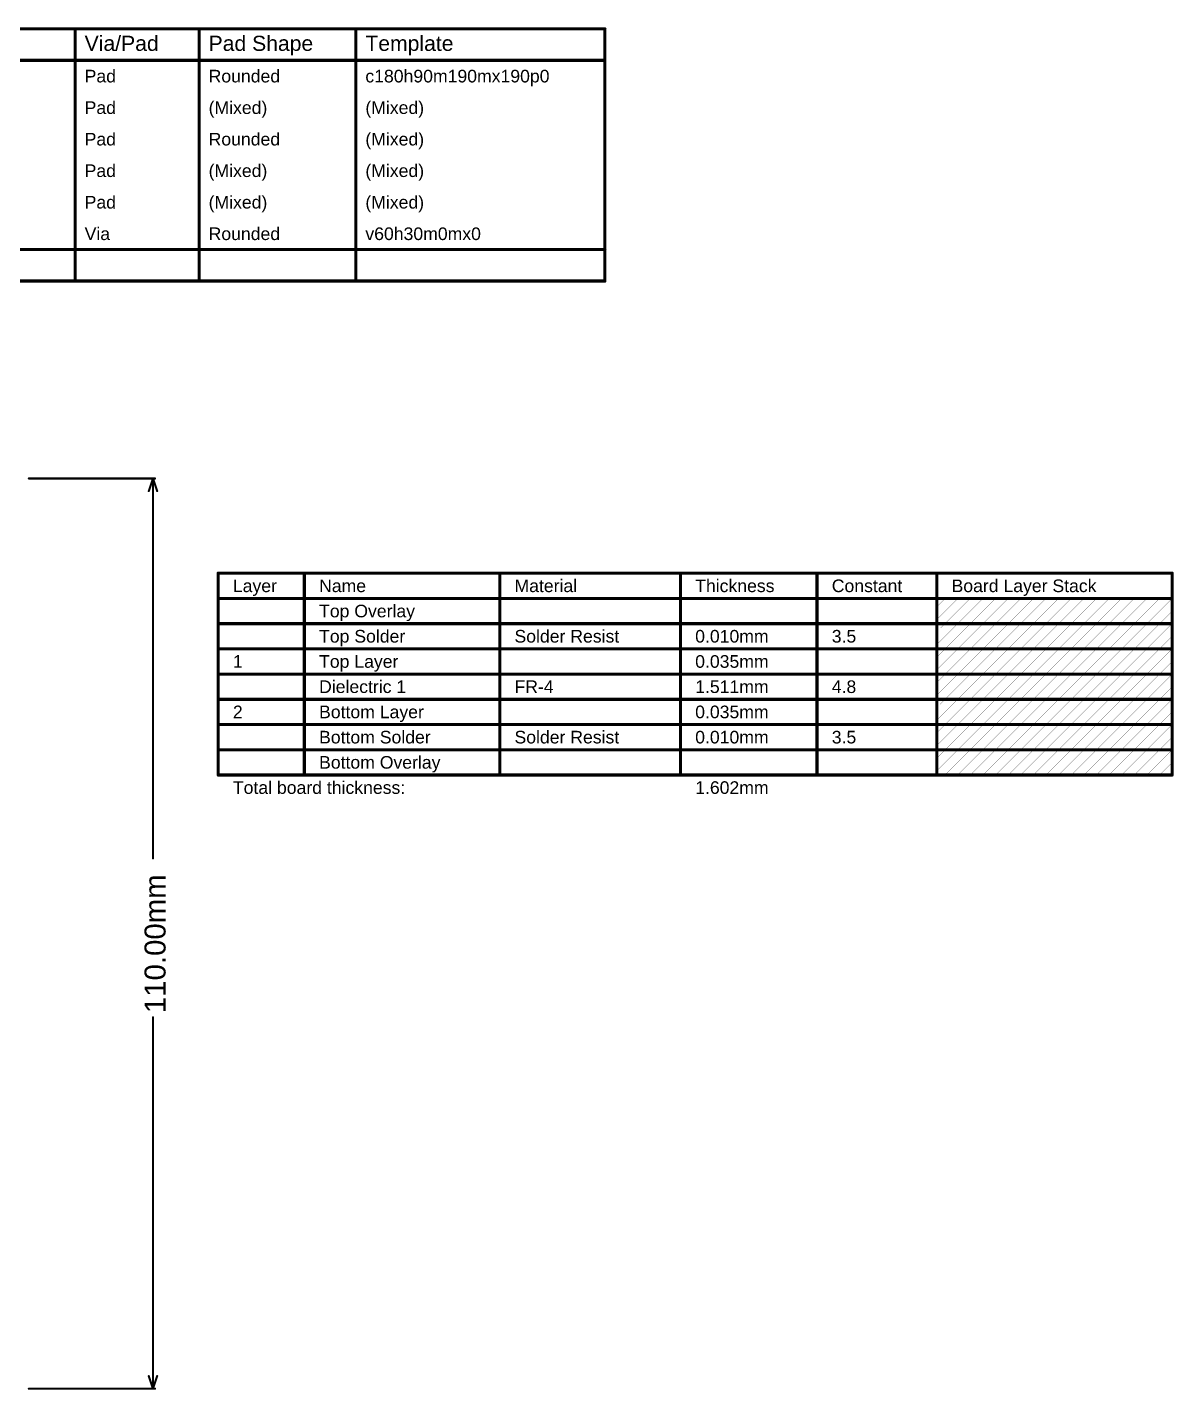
# Model space of a CAD drawing. Header units: inches. Extents: x -0.1 to 10.2, y 0 to 6.5.
# Drawn here: x 4.73 to 10.19, y 0 to 6.48 of the extents above; entities that cross this region are included whole.
import ezdxf

# ---------------------------------------------------------------- set-up
doc = ezdxf.new("R2010")
doc.units = ezdxf.units.IN
doc.header["$MEASUREMENT"] = 0
for name, color, linetype in [('Dimension', 6, 'Continuous'), ('Drill Drawing', 1, 'Continuous'), ('Fabrication', 76, 'Continuous')]:
    doc.layers.add(name, color=color, linetype=linetype)
doc.styles.add('Arial', font='', dxfattribs={"height": 0.2})
doc.styles.get('Arial').set_extended_font_data('Arial')

msp = doc.modelspace()

# ---------------------------------------------------------------- linework, layer by layer
at = {"layer": 'Dimension', "const_width": 0.01}
for points in [[(4.7394, 4.3307), (5.34, 4.3307)], [(5.31, 4.2707), (5.33, 4.3307)], [(5.33, 4.3307), (5.35, 4.2707)], [(5.33, 2.5236), (5.33, 4.3307)], [(5.33, 0), (5.33, 1.7671)], [(5.31, 0.06), (5.33, 0)], [(5.33, 0), (5.35, 0.06)], [(4.7394, 0), (5.34, 0)]]:
    msp.add_lwpolyline(points, dxfattribs=at)
at = {"layer": 'Dimension', "const_width": 0.005}
for points in [[(4.7369, 4.3307, 1), (4.7419, 4.3307, 1)], [(5.3275, 4.3307, 1), (5.3325, 4.3307, 1)], [(5.3275, 4.3307, 1), (5.3325, 4.3307, 1)], [(5.3275, 4.3307, 1), (5.3325, 4.3307, 1)], [(5.3375, 4.3307, 1), (5.3425, 4.3307, 1)], [(5.3075, 4.2707, 1), (5.3125, 4.2707, 1)], [(5.3475, 4.2707, 1), (5.3525, 4.2707, 1)], [(5.3275, 2.5236, 1), (5.3325, 2.5236, 1)], [(5.3275, 1.7671, 1), (5.3325, 1.7671, 1)], [(5.3075, 0.06, 1), (5.3125, 0.06, 1)], [(5.3475, 0.06, 1), (5.3525, 0.06, 1)], [(4.7369, 0, 1), (4.7419, 0, 1)], [(5.3275, 0, 1), (5.3325, 0, 1)], [(5.3275, 0, 1), (5.3325, 0, 1)], [(5.3275, 0, 1), (5.3325, 0, 1)], [(5.3375, 0, 1), (5.3425, 0, 1)]]:
    msp.add_lwpolyline(points, format="xyb", close=True, dxfattribs=at)
at = {"layer": 'Drill Drawing', "const_width": 0.015}
for points in [[(-0.0496, 6.47), (7.4803, 6.47)], [(4.96, 5.27), (4.96, 6.47)], [(5.5498, 5.27), (5.5498, 6.47)], [(6.2956, 5.27), (6.2956, 6.47)], [(7.4803, 5.27), (7.4803, 6.47)], [(-0.0496, 6.32), (7.4803, 6.32)], [(-0.0496, 5.42), (7.4803, 5.42)], [(-0.0496, 5.27), (7.4803, 5.27)]]:
    msp.add_lwpolyline(points, dxfattribs=at)
at = {"layer": 'Drill Drawing', "const_width": 0.0075}
for points in [[(4.9562, 6.47, 1), (4.9637, 6.47, 1)], [(5.5461, 6.47, 1), (5.5536, 6.47, 1)], [(6.2919, 6.47, 1), (6.2994, 6.47, 1)], [(7.4766, 6.47, 1), (7.4841, 6.47, 1)], [(7.4766, 6.47, 1), (7.4841, 6.47, 1)], [(7.4766, 6.32, 1), (7.4841, 6.32, 1)], [(7.4766, 5.42, 1), (7.4841, 5.42, 1)], [(4.9562, 5.27, 1), (4.9637, 5.27, 1)], [(5.5461, 5.27, 1), (5.5536, 5.27, 1)], [(6.2919, 5.27, 1), (6.2994, 5.27, 1)], [(7.4766, 5.27, 1), (7.4841, 5.27, 1)], [(7.4766, 5.27, 1), (7.4841, 5.27, 1)]]:
    msp.add_lwpolyline(points, format="xyb", close=True, dxfattribs=at)
at = {"layer": 'Fabrication'}
for points, const_width in [([(5.6403, 3.88), (10.1791, 3.88)], 0.015), ([(5.6403, 2.92), (5.6403, 3.88)], 0.015), ([(6.0503, 2.92), (6.0503, 3.88)], 0.015), ([(6.98, 2.92), (6.98, 3.88)], 0.015), ([(7.8398, 2.92), (7.8398, 3.88)], 0.015), ([(8.4896, 2.92), (8.4896, 3.88)], 0.015), ([(9.0595, 2.92), (9.0595, 3.88)], 0.015), ([(10.1791, 2.92), (10.1791, 3.88)], 0.015), ([(5.6403, 3.76), (10.1791, 3.76)], 0.015), ([(9.0595, 3.6603), (9.1591, 3.76)], 0.001), ([(9.0595, 3.7203), (9.0991, 3.76)], 0.001), ([(9.0991, 3.64), (9.2191, 3.76)], 0.001), ([(9.1591, 3.64), (9.2791, 3.76)], 0.001), ([(9.2191, 3.64), (9.3391, 3.76)], 0.001), ([(9.2791, 3.64), (9.3991, 3.76)], 0.001), ([(9.3391, 3.64), (9.4591, 3.76)], 0.001), ([(9.3991, 3.64), (9.5191, 3.76)], 0.001), ([(9.4591, 3.64), (9.5791, 3.76)], 0.001), ([(9.5191, 3.64), (9.6391, 3.76)], 0.001), ([(9.5791, 3.64), (9.6991, 3.76)], 0.001), ([(9.6391, 3.64), (9.7591, 3.76)], 0.001), ([(9.6991, 3.64), (9.8191, 3.76)], 0.001), ([(9.7591, 3.64), (9.8791, 3.76)], 0.001), ([(9.8191, 3.64), (9.9391, 3.76)], 0.001), ([(9.8791, 3.64), (9.9991, 3.76)], 0.001), ([(9.9391, 3.64), (10.0591, 3.76)], 0.001), ([(9.9991, 3.64), (10.1191, 3.76)], 0.001), ([(10.0591, 3.64), (10.1791, 3.76)], 0.001), ([(10.1191, 3.64), (10.1791, 3.7)], 0.001), ([(5.6403, 3.64), (6.0503, 3.64)], 0.015), ([(6.0503, 3.64), (6.98, 3.64)], 0.015), ([(6.98, 3.64), (7.8398, 3.64)], 0.015), ([(7.8398, 3.64), (8.4896, 3.64)], 0.015), ([(8.4896, 3.64), (9.0595, 3.64)], 0.015), ([(9.0595, 3.64), (10.1791, 3.64)], 0.015), ([(9.0595, 3.5403), (9.1591, 3.64)], 0.001), ([(9.0595, 3.6003), (9.0991, 3.64)], 0.001), ([(9.0991, 3.52), (9.2191, 3.64)], 0.001), ([(9.1591, 3.52), (9.2791, 3.64)], 0.001), ([(9.2191, 3.52), (9.3391, 3.64)], 0.001), ([(9.2791, 3.52), (9.3991, 3.64)], 0.001), ([(9.3391, 3.52), (9.4591, 3.64)], 0.001), ([(9.3991, 3.52), (9.5191, 3.64)], 0.001), ([(9.4591, 3.52), (9.5791, 3.64)], 0.001), ([(9.5191, 3.52), (9.6391, 3.64)], 0.001), ([(9.5791, 3.52), (9.6991, 3.64)], 0.001), ([(9.6391, 3.52), (9.7591, 3.64)], 0.001), ([(9.6991, 3.52), (9.8191, 3.64)], 0.001), ([(9.7591, 3.52), (9.8791, 3.64)], 0.001), ([(9.8191, 3.52), (9.9391, 3.64)], 0.001), ([(9.8791, 3.52), (9.9991, 3.64)], 0.001), ([(9.9391, 3.52), (10.0591, 3.64)], 0.001), ([(9.9991, 3.52), (10.1191, 3.64)], 0.001), ([(10.0591, 3.52), (10.1791, 3.64)], 0.001), ([(10.1191, 3.52), (10.1791, 3.58)], 0.001), ([(5.6403, 3.52), (6.0503, 3.52)], 0.015), ([(6.0503, 3.52), (6.98, 3.52)], 0.015), ([(6.98, 3.52), (7.8398, 3.52)], 0.015), ([(7.8398, 3.52), (8.4896, 3.52)], 0.015), ([(8.4896, 3.52), (9.0595, 3.52)], 0.015), ([(9.0595, 3.52), (10.1791, 3.52)], 0.015), ([(9.0595, 3.4203), (9.1591, 3.52)], 0.001), ([(9.0595, 3.4803), (9.0991, 3.52)], 0.001), ([(9.0991, 3.4), (9.2191, 3.52)], 0.001), ([(9.1591, 3.4), (9.2791, 3.52)], 0.001), ([(9.2191, 3.4), (9.3391, 3.52)], 0.001), ([(9.2791, 3.4), (9.3991, 3.52)], 0.001), ([(9.3391, 3.4), (9.4591, 3.52)], 0.001), ([(9.3991, 3.4), (9.5191, 3.52)], 0.001), ([(9.4591, 3.4), (9.5791, 3.52)], 0.001), ([(9.5191, 3.4), (9.6391, 3.52)], 0.001), ([(9.5791, 3.4), (9.6991, 3.52)], 0.001), ([(9.6391, 3.4), (9.7591, 3.52)], 0.001), ([(9.6991, 3.4), (9.8191, 3.52)], 0.001), ([(9.7591, 3.4), (9.8791, 3.52)], 0.001), ([(9.8191, 3.4), (9.9391, 3.52)], 0.001), ([(9.8791, 3.4), (9.9991, 3.52)], 0.001), ([(9.9391, 3.4), (10.0591, 3.52)], 0.001), ([(9.9991, 3.4), (10.1191, 3.52)], 0.001), ([(10.0591, 3.4), (10.1791, 3.52)], 0.001), ([(10.1191, 3.4), (10.1791, 3.46)], 0.001), ([(5.6403, 3.4), (6.0503, 3.4)], 0.015), ([(6.0503, 3.4), (6.98, 3.4)], 0.015), ([(6.98, 3.4), (7.8398, 3.4)], 0.015), ([(7.8398, 3.4), (8.4896, 3.4)], 0.015), ([(8.4896, 3.4), (9.0595, 3.4)], 0.015), ([(9.0595, 3.4), (10.1791, 3.4)], 0.015), ([(9.0595, 3.3003), (9.1591, 3.4)], 0.001), ([(9.0595, 3.3603), (9.0991, 3.4)], 0.001), ([(9.0991, 3.28), (9.2191, 3.4)], 0.001), ([(9.1591, 3.28), (9.2791, 3.4)], 0.001), ([(9.2191, 3.28), (9.3391, 3.4)], 0.001), ([(9.2791, 3.28), (9.3991, 3.4)], 0.001), ([(9.3391, 3.28), (9.4591, 3.4)], 0.001), ([(9.3991, 3.28), (9.5191, 3.4)], 0.001), ([(9.4591, 3.28), (9.5791, 3.4)], 0.001), ([(9.5191, 3.28), (9.6391, 3.4)], 0.001), ([(9.5791, 3.28), (9.6991, 3.4)], 0.001), ([(9.6391, 3.28), (9.7591, 3.4)], 0.001), ([(9.6991, 3.28), (9.8191, 3.4)], 0.001), ([(9.7591, 3.28), (9.8791, 3.4)], 0.001), ([(9.8191, 3.28), (9.9391, 3.4)], 0.001), ([(9.8791, 3.28), (9.9991, 3.4)], 0.001), ([(9.9391, 3.28), (10.0591, 3.4)], 0.001), ([(9.9991, 3.28), (10.1191, 3.4)], 0.001), ([(10.0591, 3.28), (10.1791, 3.4)], 0.001), ([(10.1191, 3.28), (10.1791, 3.34)], 0.001), ([(5.6403, 3.28), (6.0503, 3.28)], 0.015), ([(6.0503, 3.28), (6.98, 3.28)], 0.015), ([(6.98, 3.28), (7.8398, 3.28)], 0.015), ([(7.8398, 3.28), (8.4896, 3.28)], 0.015), ([(8.4896, 3.28), (9.0595, 3.28)], 0.015), ([(9.0595, 3.28), (10.1791, 3.28)], 0.015), ([(9.0595, 3.1803), (9.1591, 3.28)], 0.001), ([(9.0595, 3.2403), (9.0991, 3.28)], 0.001), ([(9.0991, 3.16), (9.2191, 3.28)], 0.001), ([(9.1591, 3.16), (9.2791, 3.28)], 0.001), ([(9.2191, 3.16), (9.3391, 3.28)], 0.001), ([(9.2791, 3.16), (9.3991, 3.28)], 0.001), ([(9.3391, 3.16), (9.4591, 3.28)], 0.001), ([(9.3991, 3.16), (9.5191, 3.28)], 0.001), ([(9.4591, 3.16), (9.5791, 3.28)], 0.001), ([(9.5191, 3.16), (9.6391, 3.28)], 0.001), ([(9.5791, 3.16), (9.6991, 3.28)], 0.001), ([(9.6391, 3.16), (9.7591, 3.28)], 0.001), ([(9.6991, 3.16), (9.8191, 3.28)], 0.001), ([(9.7591, 3.16), (9.8791, 3.28)], 0.001), ([(9.8191, 3.16), (9.9391, 3.28)], 0.001), ([(9.8791, 3.16), (9.9991, 3.28)], 0.001), ([(9.9391, 3.16), (10.0591, 3.28)], 0.001), ([(9.9991, 3.16), (10.1191, 3.28)], 0.001), ([(10.0591, 3.16), (10.1791, 3.28)], 0.001), ([(10.1191, 3.16), (10.1791, 3.22)], 0.001), ([(5.6403, 3.16), (6.0503, 3.16)], 0.015), ([(6.0503, 3.16), (6.98, 3.16)], 0.015), ([(6.98, 3.16), (7.8398, 3.16)], 0.015), ([(7.8398, 3.16), (8.4896, 3.16)], 0.015), ([(8.4896, 3.16), (9.0595, 3.16)], 0.015), ([(9.0595, 3.16), (10.1791, 3.16)], 0.015), ([(9.0595, 3.0603), (9.1591, 3.16)], 0.001), ([(9.0595, 3.1203), (9.0991, 3.16)], 0.001), ([(9.0991, 3.04), (9.2191, 3.16)], 0.001), ([(9.1591, 3.04), (9.2791, 3.16)], 0.001), ([(9.2191, 3.04), (9.3391, 3.16)], 0.001), ([(9.2791, 3.04), (9.3991, 3.16)], 0.001), ([(9.3391, 3.04), (9.4591, 3.16)], 0.001), ([(9.3991, 3.04), (9.5191, 3.16)], 0.001), ([(9.4591, 3.04), (9.5791, 3.16)], 0.001), ([(9.5191, 3.04), (9.6391, 3.16)], 0.001), ([(9.5791, 3.04), (9.6991, 3.16)], 0.001), ([(9.6391, 3.04), (9.7591, 3.16)], 0.001), ([(9.6991, 3.04), (9.8191, 3.16)], 0.001), ([(9.7591, 3.04), (9.8791, 3.16)], 0.001), ([(9.8191, 3.04), (9.9391, 3.16)], 0.001), ([(9.8791, 3.04), (9.9991, 3.16)], 0.001), ([(9.9391, 3.04), (10.0591, 3.16)], 0.001), ([(9.9991, 3.04), (10.1191, 3.16)], 0.001), ([(10.0591, 3.04), (10.1791, 3.16)], 0.001), ([(5.6403, 3.04), (6.0503, 3.04)], 0.015), ([(6.0503, 3.04), (6.98, 3.04)], 0.015), ([(6.98, 3.04), (7.8398, 3.04)], 0.015), ([(7.8398, 3.04), (8.4896, 3.04)], 0.015), ([(8.4896, 3.04), (9.0595, 3.04)], 0.015), ([(9.0595, 3.04), (10.1791, 3.04)], 0.015), ([(10.1191, 3.04), (10.1791, 3.1)], 0.001), ([(9.0595, 2.9403), (9.1591, 3.04)], 0.001), ([(9.0595, 3.0003), (9.0991, 3.04)], 0.001), ([(9.0991, 2.92), (9.2191, 3.04)], 0.001), ([(9.1591, 2.92), (9.2791, 3.04)], 0.001), ([(9.2191, 2.92), (9.3391, 3.04)], 0.001), ([(9.2791, 2.92), (9.3991, 3.04)], 0.001), ([(9.3391, 2.92), (9.4591, 3.04)], 0.001), ([(9.3991, 2.92), (9.5191, 3.04)], 0.001), ([(9.4591, 2.92), (9.5791, 3.04)], 0.001), ([(9.5191, 2.92), (9.6391, 3.04)], 0.001), ([(9.5791, 2.92), (9.6991, 3.04)], 0.001), ([(9.6391, 2.92), (9.7591, 3.04)], 0.001), ([(9.6991, 2.92), (9.8191, 3.04)], 0.001), ([(9.7591, 2.92), (9.8791, 3.04)], 0.001), ([(9.8191, 2.92), (9.9391, 3.04)], 0.001), ([(9.8791, 2.92), (9.9991, 3.04)], 0.001), ([(9.9391, 2.92), (10.0591, 3.04)], 0.001), ([(9.9991, 2.92), (10.1191, 3.04)], 0.001), ([(10.0591, 2.92), (10.1791, 3.04)], 0.001), ([(5.6403, 2.92), (6.0503, 2.92)], 0.015), ([(6.0503, 2.92), (6.98, 2.92)], 0.015), ([(6.98, 2.92), (7.8398, 2.92)], 0.015), ([(7.8398, 2.92), (8.4896, 2.92)], 0.015), ([(8.4896, 2.92), (9.0595, 2.92)], 0.015), ([(9.0595, 2.92), (10.1791, 2.92)], 0.015), ([(10.1191, 2.92), (10.1791, 2.98)], 0.001)]:
    msp.add_lwpolyline(points, dxfattribs=dict(at, const_width=const_width))
for points, const_width in [([(5.6366, 3.88, 1), (5.6441, 3.88, 1)], 0.0075), ([(5.6366, 3.88, 1), (5.6441, 3.88, 1)], 0.0075), ([(6.0465, 3.88, 1), (6.054, 3.88, 1)], 0.0075), ([(6.9763, 3.88, 1), (6.9837, 3.88, 1)], 0.0075), ([(7.836, 3.88, 1), (7.8435, 3.88, 1)], 0.0075), ([(8.4859, 3.88, 1), (8.4934, 3.88, 1)], 0.0075), ([(9.0557, 3.88, 1), (9.0632, 3.88, 1)], 0.0075), ([(10.1754, 3.88, 1), (10.1829, 3.88, 1)], 0.0075), ([(10.1754, 3.88, 1), (10.1829, 3.88, 1)], 0.0075), ([(5.6366, 3.76, 1), (5.6441, 3.76, 1)], 0.0075), ([(9.0989, 3.76, 1), (9.0994, 3.76, 1)], 0.0005), ([(9.1589, 3.76, 1), (9.1594, 3.76, 1)], 0.0005), ([(9.2189, 3.76, 1), (9.2194, 3.76, 1)], 0.0005), ([(9.2789, 3.76, 1), (9.2794, 3.76, 1)], 0.0005), ([(9.3389, 3.76, 1), (9.3394, 3.76, 1)], 0.0005), ([(9.3989, 3.76, 1), (9.3994, 3.76, 1)], 0.0005), ([(9.4589, 3.76, 1), (9.4594, 3.76, 1)], 0.0005), ([(9.5189, 3.76, 1), (9.5194, 3.76, 1)], 0.0005), ([(9.5789, 3.76, 1), (9.5794, 3.76, 1)], 0.0005), ([(9.6389, 3.76, 1), (9.6394, 3.76, 1)], 0.0005), ([(9.6989, 3.76, 1), (9.6994, 3.76, 1)], 0.0005), ([(9.7589, 3.76, 1), (9.7594, 3.76, 1)], 0.0005), ([(9.8189, 3.76, 1), (9.8194, 3.76, 1)], 0.0005), ([(9.8789, 3.76, 1), (9.8794, 3.76, 1)], 0.0005), ([(9.9389, 3.76, 1), (9.9394, 3.76, 1)], 0.0005), ([(9.9989, 3.76, 1), (9.9994, 3.76, 1)], 0.0005), ([(10.0589, 3.76, 1), (10.0594, 3.76, 1)], 0.0005), ([(10.1189, 3.76, 1), (10.1194, 3.76, 1)], 0.0005), ([(10.1754, 3.76, 1), (10.1829, 3.76, 1)], 0.0075), ([(10.1789, 3.76, 1), (10.1794, 3.76, 1)], 0.0005), ([(9.0592, 3.7203, 1), (9.0597, 3.7203, 1)], 0.0005), ([(10.1789, 3.7, 1), (10.1794, 3.7, 1)], 0.0005), ([(5.6366, 3.64, 1), (5.6441, 3.64, 1)], 0.0075), ([(6.0465, 3.64, 1), (6.054, 3.64, 1)], 0.0075), ([(6.0465, 3.64, 1), (6.054, 3.64, 1)], 0.0075), ([(6.9763, 3.64, 1), (6.9837, 3.64, 1)], 0.0075), ([(6.9763, 3.64, 1), (6.9837, 3.64, 1)], 0.0075), ([(7.836, 3.64, 1), (7.8435, 3.64, 1)], 0.0075), ([(7.836, 3.64, 1), (7.8435, 3.64, 1)], 0.0075), ([(8.4859, 3.64, 1), (8.4934, 3.64, 1)], 0.0075), ([(8.4859, 3.64, 1), (8.4934, 3.64, 1)], 0.0075), ([(9.0557, 3.64, 1), (9.0632, 3.64, 1)], 0.0075), ([(9.0557, 3.64, 1), (9.0632, 3.64, 1)], 0.0075), ([(9.0592, 3.6603, 1), (9.0597, 3.6603, 1)], 0.0005), ([(9.0989, 3.64, 1), (9.0994, 3.64, 1)], 0.0005), ([(9.0989, 3.64, 1), (9.0994, 3.64, 1)], 0.0005), ([(9.1589, 3.64, 1), (9.1594, 3.64, 1)], 0.0005), ([(9.1589, 3.64, 1), (9.1594, 3.64, 1)], 0.0005), ([(9.2189, 3.64, 1), (9.2194, 3.64, 1)], 0.0005), ([(9.2189, 3.64, 1), (9.2194, 3.64, 1)], 0.0005), ([(9.2789, 3.64, 1), (9.2794, 3.64, 1)], 0.0005), ([(9.2789, 3.64, 1), (9.2794, 3.64, 1)], 0.0005), ([(9.3389, 3.64, 1), (9.3394, 3.64, 1)], 0.0005), ([(9.3389, 3.64, 1), (9.3394, 3.64, 1)], 0.0005), ([(9.3989, 3.64, 1), (9.3994, 3.64, 1)], 0.0005), ([(9.3989, 3.64, 1), (9.3994, 3.64, 1)], 0.0005), ([(9.4589, 3.64, 1), (9.4594, 3.64, 1)], 0.0005), ([(9.4589, 3.64, 1), (9.4594, 3.64, 1)], 0.0005), ([(9.5189, 3.64, 1), (9.5194, 3.64, 1)], 0.0005), ([(9.5189, 3.64, 1), (9.5194, 3.64, 1)], 0.0005), ([(9.5789, 3.64, 1), (9.5794, 3.64, 1)], 0.0005), ([(9.5789, 3.64, 1), (9.5794, 3.64, 1)], 0.0005), ([(9.6389, 3.64, 1), (9.6394, 3.64, 1)], 0.0005), ([(9.6389, 3.64, 1), (9.6394, 3.64, 1)], 0.0005), ([(9.6989, 3.64, 1), (9.6994, 3.64, 1)], 0.0005), ([(9.6989, 3.64, 1), (9.6994, 3.64, 1)], 0.0005), ([(9.7589, 3.64, 1), (9.7594, 3.64, 1)], 0.0005), ([(9.7589, 3.64, 1), (9.7594, 3.64, 1)], 0.0005), ([(9.8189, 3.64, 1), (9.8194, 3.64, 1)], 0.0005), ([(9.8189, 3.64, 1), (9.8194, 3.64, 1)], 0.0005), ([(9.8789, 3.64, 1), (9.8794, 3.64, 1)], 0.0005), ([(9.8789, 3.64, 1), (9.8794, 3.64, 1)], 0.0005), ([(9.9389, 3.64, 1), (9.9394, 3.64, 1)], 0.0005), ([(9.9389, 3.64, 1), (9.9394, 3.64, 1)], 0.0005), ([(9.9989, 3.64, 1), (9.9994, 3.64, 1)], 0.0005), ([(9.9989, 3.64, 1), (9.9994, 3.64, 1)], 0.0005), ([(10.0589, 3.64, 1), (10.0594, 3.64, 1)], 0.0005), ([(10.0589, 3.64, 1), (10.0594, 3.64, 1)], 0.0005), ([(10.1189, 3.64, 1), (10.1194, 3.64, 1)], 0.0005), ([(10.1189, 3.64, 1), (10.1194, 3.64, 1)], 0.0005), ([(10.1754, 3.64, 1), (10.1829, 3.64, 1)], 0.0075), ([(10.1789, 3.64, 1), (10.1794, 3.64, 1)], 0.0005), ([(9.0592, 3.6003, 1), (9.0597, 3.6003, 1)], 0.0005), ([(10.1789, 3.58, 1), (10.1794, 3.58, 1)], 0.0005), ([(5.6366, 3.52, 1), (5.6441, 3.52, 1)], 0.0075), ([(6.0465, 3.52, 1), (6.054, 3.52, 1)], 0.0075), ([(6.0465, 3.52, 1), (6.054, 3.52, 1)], 0.0075), ([(6.9763, 3.52, 1), (6.9837, 3.52, 1)], 0.0075), ([(6.9763, 3.52, 1), (6.9837, 3.52, 1)], 0.0075), ([(7.836, 3.52, 1), (7.8435, 3.52, 1)], 0.0075), ([(7.836, 3.52, 1), (7.8435, 3.52, 1)], 0.0075), ([(8.4859, 3.52, 1), (8.4934, 3.52, 1)], 0.0075), ([(8.4859, 3.52, 1), (8.4934, 3.52, 1)], 0.0075), ([(9.0557, 3.52, 1), (9.0632, 3.52, 1)], 0.0075), ([(9.0557, 3.52, 1), (9.0632, 3.52, 1)], 0.0075), ([(9.0592, 3.5403, 1), (9.0597, 3.5403, 1)], 0.0005), ([(9.0989, 3.52, 1), (9.0994, 3.52, 1)], 0.0005), ([(9.0989, 3.52, 1), (9.0994, 3.52, 1)], 0.0005), ([(9.1589, 3.52, 1), (9.1594, 3.52, 1)], 0.0005), ([(9.1589, 3.52, 1), (9.1594, 3.52, 1)], 0.0005), ([(9.2189, 3.52, 1), (9.2194, 3.52, 1)], 0.0005), ([(9.2189, 3.52, 1), (9.2194, 3.52, 1)], 0.0005), ([(9.2789, 3.52, 1), (9.2794, 3.52, 1)], 0.0005), ([(9.2789, 3.52, 1), (9.2794, 3.52, 1)], 0.0005), ([(9.3389, 3.52, 1), (9.3394, 3.52, 1)], 0.0005), ([(9.3389, 3.52, 1), (9.3394, 3.52, 1)], 0.0005), ([(9.3989, 3.52, 1), (9.3994, 3.52, 1)], 0.0005), ([(9.3989, 3.52, 1), (9.3994, 3.52, 1)], 0.0005), ([(9.4589, 3.52, 1), (9.4594, 3.52, 1)], 0.0005), ([(9.4589, 3.52, 1), (9.4594, 3.52, 1)], 0.0005), ([(9.5189, 3.52, 1), (9.5194, 3.52, 1)], 0.0005), ([(9.5189, 3.52, 1), (9.5194, 3.52, 1)], 0.0005), ([(9.5789, 3.52, 1), (9.5794, 3.52, 1)], 0.0005), ([(9.5789, 3.52, 1), (9.5794, 3.52, 1)], 0.0005), ([(9.6389, 3.52, 1), (9.6394, 3.52, 1)], 0.0005), ([(9.6389, 3.52, 1), (9.6394, 3.52, 1)], 0.0005), ([(9.6989, 3.52, 1), (9.6994, 3.52, 1)], 0.0005), ([(9.6989, 3.52, 1), (9.6994, 3.52, 1)], 0.0005), ([(9.7589, 3.52, 1), (9.7594, 3.52, 1)], 0.0005), ([(9.7589, 3.52, 1), (9.7594, 3.52, 1)], 0.0005), ([(9.8189, 3.52, 1), (9.8194, 3.52, 1)], 0.0005), ([(9.8189, 3.52, 1), (9.8194, 3.52, 1)], 0.0005), ([(9.8789, 3.52, 1), (9.8794, 3.52, 1)], 0.0005), ([(9.8789, 3.52, 1), (9.8794, 3.52, 1)], 0.0005), ([(9.9389, 3.52, 1), (9.9394, 3.52, 1)], 0.0005), ([(9.9389, 3.52, 1), (9.9394, 3.52, 1)], 0.0005), ([(9.9989, 3.52, 1), (9.9994, 3.52, 1)], 0.0005), ([(9.9989, 3.52, 1), (9.9994, 3.52, 1)], 0.0005), ([(10.0589, 3.52, 1), (10.0594, 3.52, 1)], 0.0005), ([(10.0589, 3.52, 1), (10.0594, 3.52, 1)], 0.0005), ([(10.1189, 3.52, 1), (10.1194, 3.52, 1)], 0.0005), ([(10.1189, 3.52, 1), (10.1194, 3.52, 1)], 0.0005), ([(10.1754, 3.52, 1), (10.1829, 3.52, 1)], 0.0075), ([(10.1789, 3.52, 1), (10.1794, 3.52, 1)], 0.0005), ([(9.0592, 3.4803, 1), (9.0597, 3.4803, 1)], 0.0005), ([(10.1789, 3.46, 1), (10.1794, 3.46, 1)], 0.0005), ([(5.6366, 3.4, 1), (5.6441, 3.4, 1)], 0.0075), ([(6.0465, 3.4, 1), (6.054, 3.4, 1)], 0.0075), ([(6.0465, 3.4, 1), (6.054, 3.4, 1)], 0.0075), ([(6.9763, 3.4, 1), (6.9837, 3.4, 1)], 0.0075), ([(6.9763, 3.4, 1), (6.9837, 3.4, 1)], 0.0075), ([(7.836, 3.4, 1), (7.8435, 3.4, 1)], 0.0075), ([(7.836, 3.4, 1), (7.8435, 3.4, 1)], 0.0075), ([(8.4859, 3.4, 1), (8.4934, 3.4, 1)], 0.0075), ([(8.4859, 3.4, 1), (8.4934, 3.4, 1)], 0.0075), ([(9.0557, 3.4, 1), (9.0632, 3.4, 1)], 0.0075), ([(9.0557, 3.4, 1), (9.0632, 3.4, 1)], 0.0075), ([(9.0592, 3.4203, 1), (9.0597, 3.4203, 1)], 0.0005), ([(9.0989, 3.4, 1), (9.0994, 3.4, 1)], 0.0005), ([(9.0989, 3.4, 1), (9.0994, 3.4, 1)], 0.0005), ([(9.1589, 3.4, 1), (9.1594, 3.4, 1)], 0.0005), ([(9.1589, 3.4, 1), (9.1594, 3.4, 1)], 0.0005), ([(9.2189, 3.4, 1), (9.2194, 3.4, 1)], 0.0005), ([(9.2189, 3.4, 1), (9.2194, 3.4, 1)], 0.0005), ([(9.2789, 3.4, 1), (9.2794, 3.4, 1)], 0.0005), ([(9.2789, 3.4, 1), (9.2794, 3.4, 1)], 0.0005), ([(9.3389, 3.4, 1), (9.3394, 3.4, 1)], 0.0005), ([(9.3389, 3.4, 1), (9.3394, 3.4, 1)], 0.0005), ([(9.3989, 3.4, 1), (9.3994, 3.4, 1)], 0.0005), ([(9.3989, 3.4, 1), (9.3994, 3.4, 1)], 0.0005), ([(9.4589, 3.4, 1), (9.4594, 3.4, 1)], 0.0005), ([(9.4589, 3.4, 1), (9.4594, 3.4, 1)], 0.0005), ([(9.5189, 3.4, 1), (9.5194, 3.4, 1)], 0.0005), ([(9.5189, 3.4, 1), (9.5194, 3.4, 1)], 0.0005), ([(9.5789, 3.4, 1), (9.5794, 3.4, 1)], 0.0005), ([(9.5789, 3.4, 1), (9.5794, 3.4, 1)], 0.0005), ([(9.6389, 3.4, 1), (9.6394, 3.4, 1)], 0.0005), ([(9.6389, 3.4, 1), (9.6394, 3.4, 1)], 0.0005), ([(9.6989, 3.4, 1), (9.6994, 3.4, 1)], 0.0005), ([(9.6989, 3.4, 1), (9.6994, 3.4, 1)], 0.0005), ([(9.7589, 3.4, 1), (9.7594, 3.4, 1)], 0.0005), ([(9.7589, 3.4, 1), (9.7594, 3.4, 1)], 0.0005), ([(9.8189, 3.4, 1), (9.8194, 3.4, 1)], 0.0005), ([(9.8189, 3.4, 1), (9.8194, 3.4, 1)], 0.0005), ([(9.8789, 3.4, 1), (9.8794, 3.4, 1)], 0.0005), ([(9.8789, 3.4, 1), (9.8794, 3.4, 1)], 0.0005), ([(9.9389, 3.4, 1), (9.9394, 3.4, 1)], 0.0005), ([(9.9389, 3.4, 1), (9.9394, 3.4, 1)], 0.0005), ([(9.9989, 3.4, 1), (9.9994, 3.4, 1)], 0.0005), ([(9.9989, 3.4, 1), (9.9994, 3.4, 1)], 0.0005), ([(10.0589, 3.4, 1), (10.0594, 3.4, 1)], 0.0005), ([(10.0589, 3.4, 1), (10.0594, 3.4, 1)], 0.0005), ([(10.1189, 3.4, 1), (10.1194, 3.4, 1)], 0.0005), ([(10.1189, 3.4, 1), (10.1194, 3.4, 1)], 0.0005), ([(10.1754, 3.4, 1), (10.1829, 3.4, 1)], 0.0075), ([(10.1789, 3.4, 1), (10.1794, 3.4, 1)], 0.0005), ([(9.0592, 3.3603, 1), (9.0597, 3.3603, 1)], 0.0005), ([(10.1789, 3.34, 1), (10.1794, 3.34, 1)], 0.0005), ([(5.6366, 3.28, 1), (5.6441, 3.28, 1)], 0.0075), ([(6.0465, 3.28, 1), (6.054, 3.28, 1)], 0.0075), ([(6.0465, 3.28, 1), (6.054, 3.28, 1)], 0.0075), ([(6.9763, 3.28, 1), (6.9837, 3.28, 1)], 0.0075), ([(6.9763, 3.28, 1), (6.9837, 3.28, 1)], 0.0075), ([(7.836, 3.28, 1), (7.8435, 3.28, 1)], 0.0075), ([(7.836, 3.28, 1), (7.8435, 3.28, 1)], 0.0075), ([(8.4859, 3.28, 1), (8.4934, 3.28, 1)], 0.0075), ([(8.4859, 3.28, 1), (8.4934, 3.28, 1)], 0.0075), ([(9.0557, 3.28, 1), (9.0632, 3.28, 1)], 0.0075), ([(9.0557, 3.28, 1), (9.0632, 3.28, 1)], 0.0075), ([(9.0592, 3.3003, 1), (9.0597, 3.3003, 1)], 0.0005), ([(9.0989, 3.28, 1), (9.0994, 3.28, 1)], 0.0005), ([(9.0989, 3.28, 1), (9.0994, 3.28, 1)], 0.0005), ([(9.1589, 3.28, 1), (9.1594, 3.28, 1)], 0.0005), ([(9.1589, 3.28, 1), (9.1594, 3.28, 1)], 0.0005), ([(9.2189, 3.28, 1), (9.2194, 3.28, 1)], 0.0005), ([(9.2189, 3.28, 1), (9.2194, 3.28, 1)], 0.0005), ([(9.2789, 3.28, 1), (9.2794, 3.28, 1)], 0.0005), ([(9.2789, 3.28, 1), (9.2794, 3.28, 1)], 0.0005), ([(9.3389, 3.28, 1), (9.3394, 3.28, 1)], 0.0005), ([(9.3389, 3.28, 1), (9.3394, 3.28, 1)], 0.0005), ([(9.3989, 3.28, 1), (9.3994, 3.28, 1)], 0.0005), ([(9.3989, 3.28, 1), (9.3994, 3.28, 1)], 0.0005), ([(9.4589, 3.28, 1), (9.4594, 3.28, 1)], 0.0005), ([(9.4589, 3.28, 1), (9.4594, 3.28, 1)], 0.0005), ([(9.5189, 3.28, 1), (9.5194, 3.28, 1)], 0.0005), ([(9.5189, 3.28, 1), (9.5194, 3.28, 1)], 0.0005), ([(9.5789, 3.28, 1), (9.5794, 3.28, 1)], 0.0005), ([(9.5789, 3.28, 1), (9.5794, 3.28, 1)], 0.0005), ([(9.6389, 3.28, 1), (9.6394, 3.28, 1)], 0.0005), ([(9.6389, 3.28, 1), (9.6394, 3.28, 1)], 0.0005), ([(9.6989, 3.28, 1), (9.6994, 3.28, 1)], 0.0005), ([(9.6989, 3.28, 1), (9.6994, 3.28, 1)], 0.0005), ([(9.7589, 3.28, 1), (9.7594, 3.28, 1)], 0.0005), ([(9.7589, 3.28, 1), (9.7594, 3.28, 1)], 0.0005), ([(9.8189, 3.28, 1), (9.8194, 3.28, 1)], 0.0005), ([(9.8189, 3.28, 1), (9.8194, 3.28, 1)], 0.0005), ([(9.8789, 3.28, 1), (9.8794, 3.28, 1)], 0.0005), ([(9.8789, 3.28, 1), (9.8794, 3.28, 1)], 0.0005), ([(9.9389, 3.28, 1), (9.9394, 3.28, 1)], 0.0005), ([(9.9389, 3.28, 1), (9.9394, 3.28, 1)], 0.0005), ([(9.9989, 3.28, 1), (9.9994, 3.28, 1)], 0.0005), ([(9.9989, 3.28, 1), (9.9994, 3.28, 1)], 0.0005), ([(10.0589, 3.28, 1), (10.0594, 3.28, 1)], 0.0005), ([(10.0589, 3.28, 1), (10.0594, 3.28, 1)], 0.0005), ([(10.1189, 3.28, 1), (10.1194, 3.28, 1)], 0.0005), ([(10.1189, 3.28, 1), (10.1194, 3.28, 1)], 0.0005), ([(10.1754, 3.28, 1), (10.1829, 3.28, 1)], 0.0075), ([(10.1789, 3.28, 1), (10.1794, 3.28, 1)], 0.0005), ([(9.0592, 3.2403, 1), (9.0597, 3.2403, 1)], 0.0005), ([(9.0592, 3.1803, 1), (9.0597, 3.1803, 1)], 0.0005), ([(10.1789, 3.22, 1), (10.1794, 3.22, 1)], 0.0005), ([(5.6366, 3.16, 1), (5.6441, 3.16, 1)], 0.0075), ([(6.0465, 3.16, 1), (6.054, 3.16, 1)], 0.0075), ([(6.0465, 3.16, 1), (6.054, 3.16, 1)], 0.0075), ([(6.9763, 3.16, 1), (6.9837, 3.16, 1)], 0.0075), ([(6.9763, 3.16, 1), (6.9837, 3.16, 1)], 0.0075), ([(7.836, 3.16, 1), (7.8435, 3.16, 1)], 0.0075), ([(7.836, 3.16, 1), (7.8435, 3.16, 1)], 0.0075), ([(8.4859, 3.16, 1), (8.4934, 3.16, 1)], 0.0075), ([(8.4859, 3.16, 1), (8.4934, 3.16, 1)], 0.0075), ([(9.0557, 3.16, 1), (9.0632, 3.16, 1)], 0.0075), ([(9.0557, 3.16, 1), (9.0632, 3.16, 1)], 0.0075), ([(9.0592, 3.1203, 1), (9.0597, 3.1203, 1)], 0.0005), ([(9.0989, 3.16, 1), (9.0994, 3.16, 1)], 0.0005), ([(9.0989, 3.16, 1), (9.0994, 3.16, 1)], 0.0005), ([(9.1589, 3.16, 1), (9.1594, 3.16, 1)], 0.0005), ([(9.1589, 3.16, 1), (9.1594, 3.16, 1)], 0.0005), ([(9.2189, 3.16, 1), (9.2194, 3.16, 1)], 0.0005), ([(9.2189, 3.16, 1), (9.2194, 3.16, 1)], 0.0005), ([(9.2789, 3.16, 1), (9.2794, 3.16, 1)], 0.0005), ([(9.2789, 3.16, 1), (9.2794, 3.16, 1)], 0.0005), ([(9.3389, 3.16, 1), (9.3394, 3.16, 1)], 0.0005), ([(9.3389, 3.16, 1), (9.3394, 3.16, 1)], 0.0005), ([(9.3989, 3.16, 1), (9.3994, 3.16, 1)], 0.0005), ([(9.3989, 3.16, 1), (9.3994, 3.16, 1)], 0.0005), ([(9.4589, 3.16, 1), (9.4594, 3.16, 1)], 0.0005), ([(9.4589, 3.16, 1), (9.4594, 3.16, 1)], 0.0005), ([(9.5189, 3.16, 1), (9.5194, 3.16, 1)], 0.0005), ([(9.5189, 3.16, 1), (9.5194, 3.16, 1)], 0.0005), ([(9.5789, 3.16, 1), (9.5794, 3.16, 1)], 0.0005), ([(9.5789, 3.16, 1), (9.5794, 3.16, 1)], 0.0005), ([(9.6389, 3.16, 1), (9.6394, 3.16, 1)], 0.0005), ([(9.6389, 3.16, 1), (9.6394, 3.16, 1)], 0.0005), ([(9.6989, 3.16, 1), (9.6994, 3.16, 1)], 0.0005), ([(9.6989, 3.16, 1), (9.6994, 3.16, 1)], 0.0005), ([(9.7589, 3.16, 1), (9.7594, 3.16, 1)], 0.0005), ([(9.7589, 3.16, 1), (9.7594, 3.16, 1)], 0.0005), ([(9.8189, 3.16, 1), (9.8194, 3.16, 1)], 0.0005), ([(9.8189, 3.16, 1), (9.8194, 3.16, 1)], 0.0005), ([(9.8789, 3.16, 1), (9.8794, 3.16, 1)], 0.0005), ([(9.8789, 3.16, 1), (9.8794, 3.16, 1)], 0.0005), ([(9.9389, 3.16, 1), (9.9394, 3.16, 1)], 0.0005), ([(9.9389, 3.16, 1), (9.9394, 3.16, 1)], 0.0005), ([(9.9989, 3.16, 1), (9.9994, 3.16, 1)], 0.0005), ([(9.9989, 3.16, 1), (9.9994, 3.16, 1)], 0.0005), ([(10.0589, 3.16, 1), (10.0594, 3.16, 1)], 0.0005), ([(10.0589, 3.16, 1), (10.0594, 3.16, 1)], 0.0005), ([(10.1189, 3.16, 1), (10.1194, 3.16, 1)], 0.0005), ([(10.1189, 3.16, 1), (10.1194, 3.16, 1)], 0.0005), ([(10.1754, 3.16, 1), (10.1829, 3.16, 1)], 0.0075), ([(10.1789, 3.16, 1), (10.1794, 3.16, 1)], 0.0005), ([(5.6366, 3.04, 1), (5.6441, 3.04, 1)], 0.0075), ([(6.0465, 3.04, 1), (6.054, 3.04, 1)], 0.0075), ([(6.0465, 3.04, 1), (6.054, 3.04, 1)], 0.0075), ([(6.9763, 3.04, 1), (6.9837, 3.04, 1)], 0.0075), ([(6.9763, 3.04, 1), (6.9837, 3.04, 1)], 0.0075), ([(7.836, 3.04, 1), (7.8435, 3.04, 1)], 0.0075), ([(7.836, 3.04, 1), (7.8435, 3.04, 1)], 0.0075), ([(8.4859, 3.04, 1), (8.4934, 3.04, 1)], 0.0075), ([(8.4859, 3.04, 1), (8.4934, 3.04, 1)], 0.0075), ([(9.0557, 3.04, 1), (9.0632, 3.04, 1)], 0.0075), ([(9.0557, 3.04, 1), (9.0632, 3.04, 1)], 0.0075), ([(9.0592, 3.0603, 1), (9.0597, 3.0603, 1)], 0.0005), ([(10.1754, 3.04, 1), (10.1829, 3.04, 1)], 0.0075), ([(10.1789, 3.1, 1), (10.1794, 3.1, 1)], 0.0005), ([(9.0592, 3.0003, 1), (9.0597, 3.0003, 1)], 0.0005), ([(9.0989, 3.04, 1), (9.0994, 3.04, 1)], 0.0005), ([(9.0989, 3.04, 1), (9.0994, 3.04, 1)], 0.0005), ([(9.1589, 3.04, 1), (9.1594, 3.04, 1)], 0.0005), ([(9.1589, 3.04, 1), (9.1594, 3.04, 1)], 0.0005), ([(9.2189, 3.04, 1), (9.2194, 3.04, 1)], 0.0005), ([(9.2189, 3.04, 1), (9.2194, 3.04, 1)], 0.0005), ([(9.2789, 3.04, 1), (9.2794, 3.04, 1)], 0.0005), ([(9.2789, 3.04, 1), (9.2794, 3.04, 1)], 0.0005), ([(9.3389, 3.04, 1), (9.3394, 3.04, 1)], 0.0005), ([(9.3389, 3.04, 1), (9.3394, 3.04, 1)], 0.0005), ([(9.3989, 3.04, 1), (9.3994, 3.04, 1)], 0.0005), ([(9.3989, 3.04, 1), (9.3994, 3.04, 1)], 0.0005), ([(9.4589, 3.04, 1), (9.4594, 3.04, 1)], 0.0005), ([(9.4589, 3.04, 1), (9.4594, 3.04, 1)], 0.0005), ([(9.5189, 3.04, 1), (9.5194, 3.04, 1)], 0.0005), ([(9.5189, 3.04, 1), (9.5194, 3.04, 1)], 0.0005), ([(9.5789, 3.04, 1), (9.5794, 3.04, 1)], 0.0005), ([(9.5789, 3.04, 1), (9.5794, 3.04, 1)], 0.0005), ([(9.6389, 3.04, 1), (9.6394, 3.04, 1)], 0.0005), ([(9.6389, 3.04, 1), (9.6394, 3.04, 1)], 0.0005), ([(9.6989, 3.04, 1), (9.6994, 3.04, 1)], 0.0005), ([(9.6989, 3.04, 1), (9.6994, 3.04, 1)], 0.0005), ([(9.7589, 3.04, 1), (9.7594, 3.04, 1)], 0.0005), ([(9.7589, 3.04, 1), (9.7594, 3.04, 1)], 0.0005), ([(9.8189, 3.04, 1), (9.8194, 3.04, 1)], 0.0005), ([(9.8189, 3.04, 1), (9.8194, 3.04, 1)], 0.0005), ([(9.8789, 3.04, 1), (9.8794, 3.04, 1)], 0.0005), ([(9.8789, 3.04, 1), (9.8794, 3.04, 1)], 0.0005), ([(9.9389, 3.04, 1), (9.9394, 3.04, 1)], 0.0005), ([(9.9389, 3.04, 1), (9.9394, 3.04, 1)], 0.0005), ([(9.9989, 3.04, 1), (9.9994, 3.04, 1)], 0.0005), ([(9.9989, 3.04, 1), (9.9994, 3.04, 1)], 0.0005), ([(10.0589, 3.04, 1), (10.0594, 3.04, 1)], 0.0005), ([(10.0589, 3.04, 1), (10.0594, 3.04, 1)], 0.0005), ([(10.1189, 3.04, 1), (10.1194, 3.04, 1)], 0.0005), ([(10.1189, 3.04, 1), (10.1194, 3.04, 1)], 0.0005), ([(10.1789, 3.04, 1), (10.1794, 3.04, 1)], 0.0005), ([(5.6366, 2.92, 1), (5.6441, 2.92, 1)], 0.0075), ([(5.6366, 2.92, 1), (5.6441, 2.92, 1)], 0.0075), ([(6.0465, 2.92, 1), (6.054, 2.92, 1)], 0.0075), ([(6.0465, 2.92, 1), (6.054, 2.92, 1)], 0.0075), ([(6.0465, 2.92, 1), (6.054, 2.92, 1)], 0.0075), ([(6.9763, 2.92, 1), (6.9837, 2.92, 1)], 0.0075), ([(6.9763, 2.92, 1), (6.9837, 2.92, 1)], 0.0075), ([(6.9763, 2.92, 1), (6.9837, 2.92, 1)], 0.0075), ([(7.836, 2.92, 1), (7.8435, 2.92, 1)], 0.0075), ([(7.836, 2.92, 1), (7.8435, 2.92, 1)], 0.0075), ([(7.836, 2.92, 1), (7.8435, 2.92, 1)], 0.0075), ([(8.4859, 2.92, 1), (8.4934, 2.92, 1)], 0.0075), ([(8.4859, 2.92, 1), (8.4934, 2.92, 1)], 0.0075), ([(8.4859, 2.92, 1), (8.4934, 2.92, 1)], 0.0075), ([(9.0557, 2.92, 1), (9.0632, 2.92, 1)], 0.0075), ([(9.0557, 2.92, 1), (9.0632, 2.92, 1)], 0.0075), ([(9.0557, 2.92, 1), (9.0632, 2.92, 1)], 0.0075), ([(9.0592, 2.9403, 1), (9.0597, 2.9403, 1)], 0.0005), ([(9.0989, 2.92, 1), (9.0994, 2.92, 1)], 0.0005), ([(9.1589, 2.92, 1), (9.1594, 2.92, 1)], 0.0005), ([(9.2189, 2.92, 1), (9.2194, 2.92, 1)], 0.0005), ([(9.2789, 2.92, 1), (9.2794, 2.92, 1)], 0.0005), ([(9.3389, 2.92, 1), (9.3394, 2.92, 1)], 0.0005), ([(9.3989, 2.92, 1), (9.3994, 2.92, 1)], 0.0005), ([(9.4589, 2.92, 1), (9.4594, 2.92, 1)], 0.0005), ([(9.5189, 2.92, 1), (9.5194, 2.92, 1)], 0.0005), ([(9.5789, 2.92, 1), (9.5794, 2.92, 1)], 0.0005), ([(9.6389, 2.92, 1), (9.6394, 2.92, 1)], 0.0005), ([(9.6989, 2.92, 1), (9.6994, 2.92, 1)], 0.0005), ([(9.7589, 2.92, 1), (9.7594, 2.92, 1)], 0.0005), ([(9.8189, 2.92, 1), (9.8194, 2.92, 1)], 0.0005), ([(9.8789, 2.92, 1), (9.8794, 2.92, 1)], 0.0005), ([(9.9389, 2.92, 1), (9.9394, 2.92, 1)], 0.0005), ([(9.9989, 2.92, 1), (9.9994, 2.92, 1)], 0.0005), ([(10.0589, 2.92, 1), (10.0594, 2.92, 1)], 0.0005), ([(10.1189, 2.92, 1), (10.1194, 2.92, 1)], 0.0005), ([(10.1754, 2.92, 1), (10.1829, 2.92, 1)], 0.0075), ([(10.1754, 2.92, 1), (10.1829, 2.92, 1)], 0.0075), ([(10.1789, 2.98, 1), (10.1794, 2.98, 1)], 0.0005)]:
    msp.add_lwpolyline(points, format="xyb", close=True, dxfattribs=dict(at, const_width=const_width))

# ---------------------------------------------------------------- texts
at = {"layer": 'Dimension', "style": 'Arial'}
msp.add_text('110.00mm', height=0.1, rotation=90, dxfattribs=at).set_placement((5.39, 1.7871))
at = {"layer": 'Drill Drawing', "style": 'Arial'}
for s, height, p in [('Via/Pad', 0.072, (5.005, 6.365)), ('Pad Shape', 0.072, (5.5948, 6.365)), ('Template', 0.072, (6.3406, 6.365)), ('Pad', 0.06, (5.005, 6.215)), ('Rounded', 0.06, (5.5948, 6.215)), ('c180h90m190mx190p0', 0.06, (6.3406, 6.215)), ('Pad', 0.06, (5.005, 6.065)), ('(Mixed)', 0.06, (5.5948, 6.065)), ('(Mixed)', 0.06, (6.3406, 6.065)), ('Pad', 0.06, (5.005, 5.915)), ('Rounded', 0.06, (5.5948, 5.915)), ('(Mixed)', 0.06, (6.3406, 5.915)), ('Pad', 0.06, (5.005, 5.765)), ('(Mixed)', 0.06, (5.5948, 5.765)), ('(Mixed)', 0.06, (6.3406, 5.765)), ('Pad', 0.06, (5.005, 5.615)), ('(Mixed)', 0.06, (5.5948, 5.615)), ('(Mixed)', 0.06, (6.3406, 5.615)), ('Via', 0.06, (5.005, 5.465)), ('Rounded', 0.06, (5.5948, 5.465)), ('v60h30m0mx0', 0.06, (6.3406, 5.465))]:
    msp.add_text(s, height=height, dxfattribs=at).set_placement(p)
at = {"layer": 'Fabrication', "style": 'Arial'}
for s, p in [('Layer', (5.7103, 3.79)), ('Name', (6.1203, 3.79)), ('Material', (7.05, 3.79)), ('Thickness', (7.9098, 3.79)), ('Constant', (8.5596, 3.79)), ('Board Layer Stack', (9.1295, 3.79)), ('Top Overlay', (6.1203, 3.67)), ('Top Solder', (6.1203, 3.55)), ('Solder Resist', (7.05, 3.55)), ('0.010mm', (7.9098, 3.55)), ('3.5', (8.5596, 3.55)), ('1', (5.7103, 3.43)), ('Top Layer', (6.1203, 3.43)), ('0.035mm', (7.9098, 3.43)), ('Dielectric 1', (6.1203, 3.31)), ('FR-4', (7.05, 3.31)), ('1.511mm', (7.9098, 3.31)), ('4.8', (8.5596, 3.31)), ('2', (5.7103, 3.19)), ('Bottom Layer', (6.1203, 3.19)), ('0.035mm', (7.9098, 3.19)), ('Bottom Solder', (6.1203, 3.07)), ('Solder Resist', (7.05, 3.07)), ('0.010mm', (7.9098, 3.07)), ('3.5', (8.5596, 3.07)), ('Bottom Overlay', (6.1203, 2.95)), ('Total board thickness:', (5.7103, 2.83)), ('1.602mm', (7.9098, 2.83))]:
    msp.add_text(s, height=0.06, dxfattribs=at).set_placement(p)

doc.saveas('drawing.dxf')
